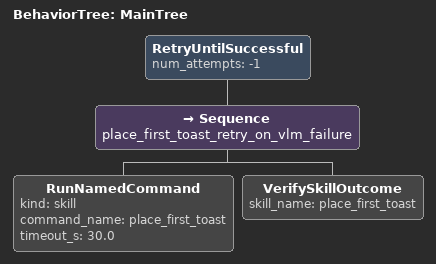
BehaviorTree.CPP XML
<root BTCPP_format="4" main_tree_to_execute="MainTree">
  <!-- MainTree contains one retrying skill+verification sequence. -->
  <BehaviorTree ID="MainTree">
    <!-- Retry forever until verification confirms the toast placement. -->
    <RetryUntilSuccessful num_attempts="-1">
      <Sequence name="place_first_toast_retry_on_vlm_failure">
        <RunNamedCommand kind="skill" command_name="place_first_toast" timeout_s="30.0"/>
        <VerifySkillOutcome skill_name="place_first_toast"/>
      </Sequence>
    </RetryUntilSuccessful>
  </BehaviorTree>
</root>
